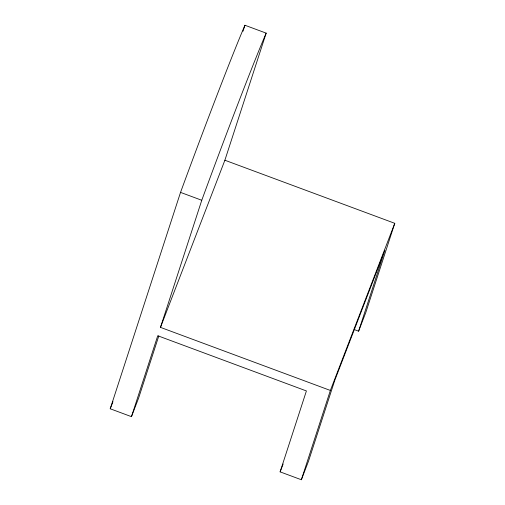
<?xml version="1.0" encoding="UTF-8"?>
<svg xmlns="http://www.w3.org/2000/svg" width="505" height="505" viewBox="0 0 505 505"><rect width="100%" height="100%" fill="white"/><g stroke="black" fill="none" stroke-linecap="round" stroke-linejoin="round"><path stroke-width="0.76" d="M110.223 408.779L180.531 192.386A159.599 3.598 -69.6 0 1 244.938 25.25L266.173 33.134L224.883 160.23L160.476 327.366L330.371 390.453L301.359 479.75L280.117 471.866L306.409 390.946L157.749 335.743L131.458 416.663L110.223 408.779L112.975 401.633M242.993 31.241L244.938 25.25M160.476 327.366L201.766 200.27A159.599 3.598 -69.6 0 1 266.173 33.134M158.822 335.907L138.616 398.091L131.458 416.663M354.213 329.557L358.607 331.185L384.898 250.272L334.802 380.265L308.511 461.179L301.359 479.75M224.883 160.23L394.777 223.317L365.765 312.614L358.607 331.185M280.117 471.866L283.147 464.007M330.371 390.453L394.777 223.317M180.531 192.386L201.766 200.27"/></g></svg>
